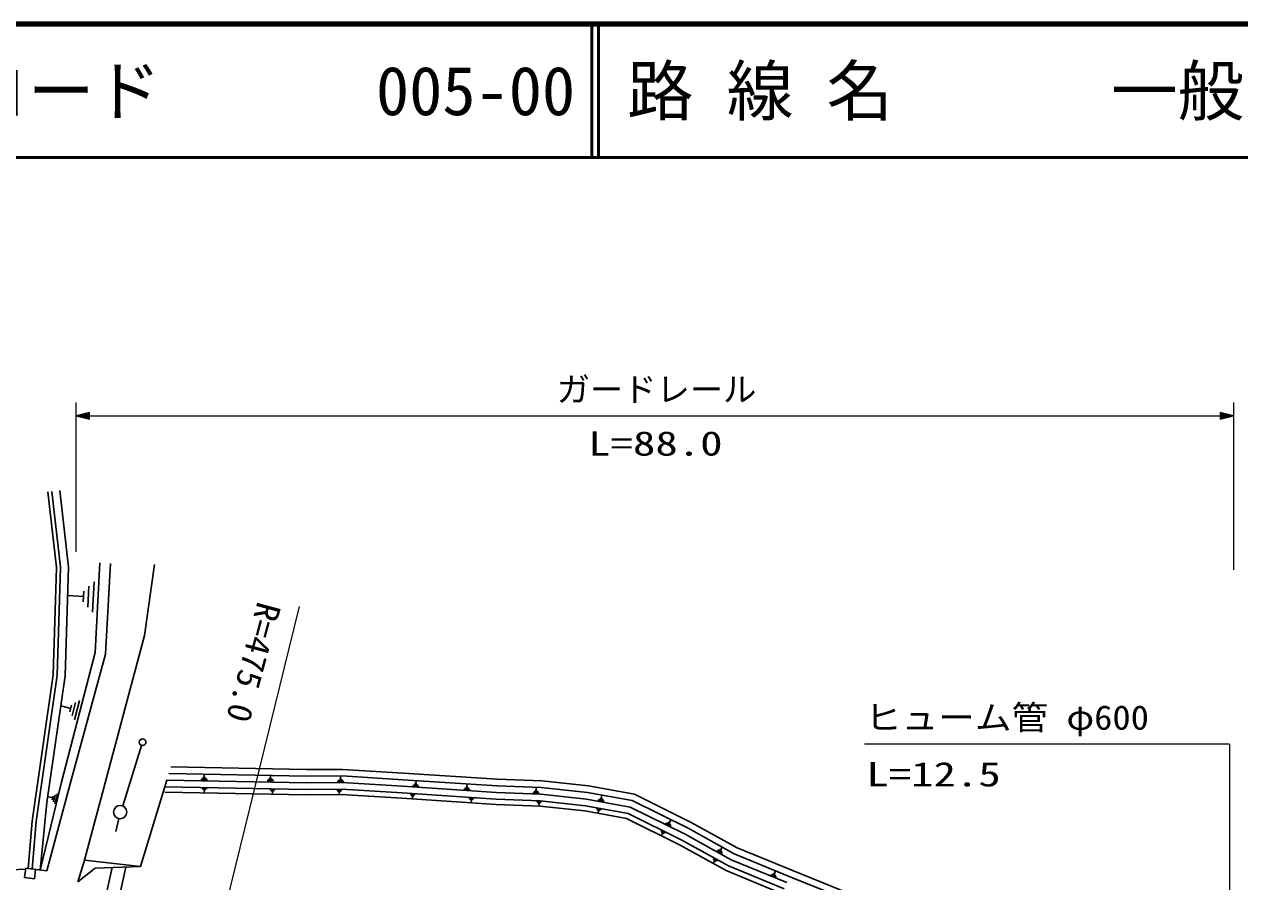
# Model space of a CAD drawing. Units: millimetres, scale not verified. Extents: x 40000 to 680000, y 20000 to 380000.
# Drawn here: x 135106 to 226404, y 315557 to 380000 of the extents above; entities that cross this region are included whole.
import ezdxf
from ezdxf.enums import TextEntityAlignment as Align

# ---------------------------------------------------------------- set-up
doc = ezdxf.new("R2010")
doc.units = ezdxf.units.MM
doc.header["$LTSCALE"] = 1000
for name, color, linetype, lineweight in [('M-BGD', 7, 'Continuous', 25), ('M-STR-HTXT', 7, 'Continuous', 13), ('M-TTL', 2, 'Continuous', 140), ('M-TTL-LINE', 7, 'Continuous', 50)]:
    doc.layers.add(name, color=color, linetype=linetype, lineweight=lineweight)
doc.layers.add('M-TTL-TXT', color=7, linetype='Continuous')
doc.styles.add('ＭＳ ゴシック', font='')
doc.styles.get('ＭＳ ゴシック').set_extended_font_data('MS Gothic')

# ---------------------------------------------------------------- blocks, each defined once
blk = doc.blocks.new('BUHIN28')
at = {"color": 7, "linetype": 'Continuous', "lineweight": 25}
for p, q in [((6, -6), (-139, 144)), ((-49, -146), (148, 45)), ((239, 39), (-47, -238)), ((56, 43), (-45, -54))]:
    blk.add_line(p, q, dxfattribs=at)
blk = doc.blocks.new('BUHIN30')
at = {"color": 7, "linetype": 'Continuous', "lineweight": 25}
for p, q in [((5, -6), (-132, 150)), ((241, 28), (-58, -235)), ((-56, -144), (150, 38)), ((58, 40), (-47, -52))]:
    blk.add_line(p, q, dxfattribs=at)
blk = doc.blocks.new('BUHIN97')
at = {"color": 7, "linetype": 'Continuous', "lineweight": 25}
for p, q in [((-301, -35), (73, 294)), ((70, 180), (-188, -47)), ((-72, -50), (59, 65)), ((-7, 8), (165, -188))]:
    blk.add_line(p, q, dxfattribs=at)
blk = doc.blocks.new('BUHIN98')
at = {"color": 7, "linetype": 'Continuous', "lineweight": 25}
for p, q in [((-298, -51), (57, 297)), ((60, 183), (-185, -57)), ((-70, -54), (56, 68)), ((-7, 7), (175, -179))]:
    blk.add_line(p, q, dxfattribs=at)
blk = doc.blocks.new('BUHIN224')
at = {"color": 7, "linetype": 'Continuous', "lineweight": 25}
blk.add_circle((0, 0), 249, dxfattribs=at)
blk = doc.blocks.new('BUHIN223')
at = {"color": 7, "linetype": 'Continuous', "lineweight": 25}
blk.add_circle((0, 0), 498, dxfattribs=at)

msp = doc.modelspace()

# ---------------------------------------------------------------- linework, layer by layer
at = {"layer": 'M-BGD'}
for p, q in [((137521, 339174), (136884, 344853)), ((137821, 339186), (137182, 344886)), ((138422, 339210), (137778, 344953)), ((137266, 331107), (137521, 339174)), ((137566, 331081), (137821, 339186)), ((138164, 331029), (138422, 339210)), ((140790, 339517), (140420, 332775)), ((141589, 339473), (141214, 332650)), ((144126, 334072), (144891, 339405)), ((140357, 338102), (140231, 335817)), ((139548, 337000), (138353, 337066)), ((139570, 337402), (139526, 336598)), ((139866, 336194), (139953, 337773)), ((140978, 322229), (144126, 334072)), ((140420, 332775), (137906, 323030)), ((141214, 332650), (138562, 322903)), ((135698, 320118), (137266, 331107)), ((135996, 320084), (137566, 331081)), ((136806, 321511), (138164, 331029)), ((138596, 328579), (137840, 328773)), ((138661, 328833), (138530, 328324)), ((138696, 328022), (138954, 329021)), ((139254, 329179), (138881, 327734)), ((142498, 321252), (143919, 325801)), ((156303, 323997), (146110, 324185)), ((156299, 323497), (145959, 323688)), ((158985, 323502), (156299, 323497)), ((159000, 324002), (156303, 323997)), ((163551, 323225), (158985, 323502)), ((163582, 323724), (159000, 324002)), ((170614, 322754), (163551, 323225)), ((170639, 323253), (163582, 323724)), ((173973, 323140), (170639, 323253)), ((137906, 323030), (136300, 316435)), ((138562, 322903), (136801, 316373)), ((143837, 316702), (145808, 323190)), ((156287, 322097), (145650, 322293)), ((156291, 322497), (145657, 322693)), ((156295, 322997), (145808, 323190)), ((158956, 322502), (156291, 322497)), ((158971, 323002), (156295, 322997)), ((158570, 322440), (158968, 322440)), ((158907, 322373), (158632, 322373)), ((158700, 322310), (158840, 322310)), ((158770, 322310), (158770, 322102)), ((163487, 322227), (158956, 322502)), ((163519, 322726), (158971, 323002)), ((170588, 322255), (163519, 322726)), ((173938, 322641), (170614, 322754)), ((173376, 322321), (173720, 322309)), ((173637, 322391), (173462, 322397)), ((173550, 322394), (173559, 322654)), ((177409, 322263), (173938, 322641)), ((177481, 322758), (173973, 323140)), ((180938, 322128), (177481, 322758)), ((136296, 316436), (136806, 321511)), ((137240, 321859), (136836, 321958)), ((137274, 321995), (137207, 321723)), ((137298, 321563), (137428, 322097)), ((137587, 322184), (137399, 321411)), ((139586, 317008), (140978, 322229)), ((158944, 322102), (156287, 322097)), ((163463, 321828), (158944, 322102)), ((170543, 321356), (163463, 321828)), ((170563, 321755), (163487, 322227)), ((173867, 321643), (170563, 321755)), ((173902, 322142), (170588, 322255)), ((173793, 322223), (173296, 322240)), ((173579, 321591), (173977, 321577)), ((173913, 321512), (173638, 321522)), ((173704, 321456), (173844, 321452)), ((173774, 321454), (173767, 321246)), ((177265, 321272), (173867, 321643)), ((177337, 321768), (173902, 322142)), ((180621, 321170), (177337, 321768)), ((180780, 321649), (177409, 322263)), ((178666, 321604), (178177, 321693)), ((178268, 321762), (178606, 321700)), ((178537, 321793), (178365, 321824)), ((178451, 321809), (178497, 322065)), ((184974, 319572), (180780, 321649)), ((185205, 320016), (180938, 322128)), ((173838, 321244), (170543, 321356)), ((177207, 320876), (173838, 321244)), ((180335, 320307), (177207, 320876)), ((180462, 320691), (177265, 321272)), ((178066, 321063), (178458, 320992)), ((178385, 320937), (178114, 320987)), ((178170, 320913), (178308, 320887)), ((178239, 320900), (178201, 320695)), ((184510, 318686), (180462, 320691)), ((184742, 319129), (180621, 321170)), ((135406, 316546), (135698, 320118)), ((135704, 316509), (135996, 320084)), ((142203, 320300), (141993, 319323)), ((184324, 318332), (180335, 320307)), ((183706, 319729), (183261, 319949)), ((183367, 319990), (183675, 319837)), ((183634, 319946), (183477, 320023)), ((183556, 319985), (183671, 320218)), ((188432, 317663), (184974, 319572)), ((188649, 318114), (185205, 320016)), ((182927, 319401), (183283, 319224)), ((183198, 319192), (182952, 319314)), ((183047, 319196), (182955, 319010)), ((182985, 319227), (183110, 319165)), ((187997, 316760), (184510, 318686)), ((188215, 317211), (184742, 319129)), ((187824, 316399), (184324, 318332)), ((187549, 317668), (187113, 317908)), ((187222, 317944), (187523, 317778)), ((187486, 317888), (187333, 317972)), ((187410, 317930), (187535, 318158)), ((192752, 316414), (188649, 318114)), ((139586, 317008), (139133, 315558)), ((139629, 317171), (143837, 316702)), ((186843, 317327), (187192, 317134)), ((186955, 317117), (186854, 316935)), ((187105, 317106), (186864, 317239)), ((186893, 317151), (187016, 317083)), ((192375, 315489), (188215, 317211)), ((192563, 315952), (188432, 317663)), ((132049, 316346), (135201, 316495)), ((135123, 315876), (135210, 316571)), ((135210, 316571), (136801, 316373)), ((135956, 316478), (135869, 315783)), ((139133, 315558), (140420, 316564)), ((139876, 308328), (141702, 316616)), ((143837, 316702), (140420, 316564)), ((141005, 308805), (142735, 316657)), ((192033, 314656), (187824, 316399)), ((192186, 315026), (187997, 316760)), ((191607, 315891), (191147, 316081)), ((191251, 316129), (191568, 315997)), ((191520, 316102), (191358, 316169)), ((191439, 316136), (191538, 316376)), ((197001, 314168), (192563, 315952)), ((197187, 314632), (192752, 316414)), ((135123, 315876), (135869, 315783))]:
    msp.add_line(p, q, dxfattribs=at)
at = {"layer": 'M-STR-HTXT'}
for p, q in [((139002, 340355), (139003, 351574)), ((225940, 351568), (225939, 338990)), ((139003, 350574), (225940, 350568)), ((146684, 299342), (155778, 336231)), ((225631, 325894), (198227, 325896)), ((225631, 325894), (225630, 312876))]:
    msp.add_line(p, q, dxfattribs=at)
for points in [[(139003, 350574), (140003, 350324), (140003, 350824)], [(139208, 350574), (139940, 350749), (139940, 350399)], [(139308, 350574), (139903, 350712), (139903, 350437)], [(139410, 350574), (139865, 350674), (139865, 350474)], [(139510, 350574), (139828, 350637), (139828, 350512)], [(225940, 350568), (224940, 350818), (224940, 350318)], [(225735, 350568), (225002, 350393), (225002, 350743)], [(225635, 350568), (225040, 350430), (225040, 350705)], [(225532, 350568), (225077, 350468), (225077, 350668)], [(225432, 350568), (225115, 350505), (225115, 350630)]]:
    msp.add_lwpolyline(points, close=True, dxfattribs=at)
for points in [[(139105, 350574), (139978, 350787), (139978, 350362), (139108, 350574)], [(139790, 350574), (139613, 350574), (139790, 350599), (139790, 350549), (139613, 350574)], [(225837, 350568), (224965, 350355), (224965, 350780), (225835, 350568)], [(225152, 350568), (225330, 350568), (225152, 350543), (225152, 350593), (225330, 350568)]]:
    msp.add_lwpolyline(points, dxfattribs=at)
at = {"layer": 'M-TTL'}
msp.add_line((680000, 380000), (40000, 380000), dxfattribs=at)
at = {"layer": 'M-TTL-LINE'}
for p, q in [((177750, 380000), (177750, 370000)), ((178250, 380000), (178250, 370000)), ((40000, 370000), (680000, 370000))]:
    msp.add_line(p, q, dxfattribs=at)

# ---------------------------------------------------------------- block references
at = {"layer": 'M-BGD', "rotation": 134.82899}
for name, p in [('BUHIN224', (143994, 326039)), ('BUHIN98', (148611, 323400)), ('BUHIN98', (153598, 323329)), ('BUHIN98', (158860, 323254)), ('BUHIN28', (148632, 322438)), ('BUHIN28', (153749, 322344)), ('BUHIN30', (164270, 321975)), ('BUHIN97', (164515, 322910)), ('BUHIN97', (168352, 322654)), ('BUHIN223', (142309, 320789)), ('BUHIN30', (168688, 321680))]:
    msp.add_blockref(name, p, dxfattribs=at)

# ---------------------------------------------------------------- texts
at = {"layer": 'M-STR-HTXT', "style": 'ＭＳ ゴシック'}
msp.add_text('ガードレール', height=1833, rotation=359.996, dxfattribs=at).set_placement((175096, 351094), align=Align.BOTTOM_LEFT)
for s, rotation, width, p in [('L=88.0', 359.996, 1.35, (177460, 347034)), ('R=475.0', 254.996, 1.05, (152106, 336841)), ('ヒューム管 φ600', 359.996, 1.1, (198264, 326431)), ('L=12.5', 359.996, 1.35, (198356, 322169))]:
    msp.add_text(s, height=1833, rotation=rotation, dxfattribs=dict(at, width=width)).set_placement(p, align=Align.BOTTOM_LEFT)
at = {"layer": 'M-TTL-TXT', "style": 'ＭＳ ゴシック'}
for s, p in [('図面コード', (120380, 375000)), ('路 線 名', (180380, 375000)), ('一般県道木部柳井線', (216734, 375000)), ('005-00', (161521, 375000))]:
    msp.add_text(s, height=3666, dxfattribs=at).set_placement(p, align=Align.MIDDLE_LEFT)

doc.saveas('drawing.dxf')
